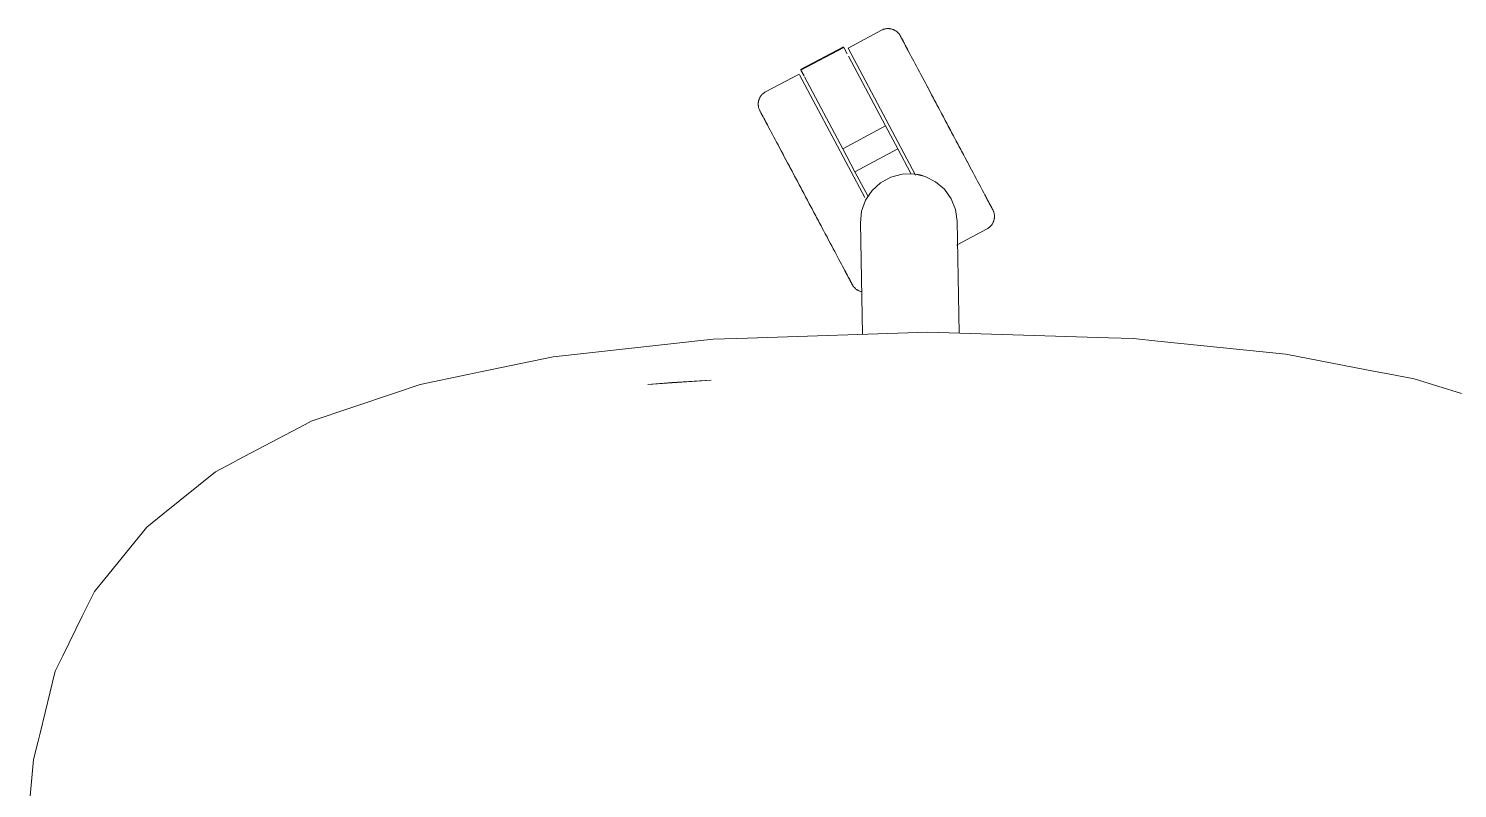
# Model space of a CAD drawing. Header units: millimetres. Extents: x 155927 to 317870, y -36033 to 97293.
# Drawn here: x 169696.3 to 170109.4, y 16805.2 to 17024.8 of the extents above; entities that cross this region are included whole.
import ezdxf

# ---------------------------------------------------------------- set-up
doc = ezdxf.new("R2010")
doc.units = ezdxf.units.MM
doc.header["$MEASUREMENT"] = 0
doc.layers.add('G-IMPT', color=8, linetype='CONTINUOUS', lineweight=9)
doc.layers.add('I-FURN', color=8, linetype='CONTINUOUS', lineweight=9)

msp = doc.modelspace()

# ---------------------------------------------------------------- linework, layer by layer
at = {"layer": 'G-IMPT'}
for p, q in [((169889.81, 16934.54), (169894.18, 16935.02)), ((169904.12, 16935.35), (169894.18, 16935.02)), ((169904.12, 16935.35), (169956.3, 16937.05)), ((169956.3, 16937.05), (170008.47, 16935.43)), ((170008.47, 16935.43), (170015.72, 16935.21)), ((170022.79, 16934.48), (170015.72, 16935.21)), ((169889.81, 16934.54), (169852.36, 16930.41)), ((170059.78, 16930.66), (170022.79, 16934.48)), ((169827, 16925.58), (169847.94, 16929.93)), ((169847.94, 16929.93), (169852.36, 16930.41)), ((170059.78, 16930.66), (170060.25, 16930.57)), ((170085.62, 16925.7), (170060.25, 16930.57)), ((169823.32, 16924.81), (169809.5, 16921.94)), ((169827, 16925.58), (169823.32, 16924.81)), ((169893.64, 16923.14), (169875.36, 16921.9)), ((169875.36, 16921.9), (169882.31, 16922.51)), ((169893.64, 16923.14), (169882.31, 16922.51)), ((170085.62, 16925.7), (170089.29, 16925)), ((170096.89, 16923.54), (170089.29, 16925)), ((170110.5, 16919.35), (170096.89, 16923.54)), ((169802.06, 16919.43), (169777.97, 16911.28)), ((169802.06, 16919.43), (169809.5, 16921.94)), ((169756.81, 16900.1), (169776.31, 16910.4)), ((169776.31, 16910.4), (169777.97, 16911.28)), ((169750.3, 16896.67), (169755.43, 16899.38)), ((169756.81, 16900.1), (169755.43, 16899.38)), ((169750.3, 16896.67), (169735.16, 16884.46)), ((169730.5, 16880.7), (169735.16, 16884.46)), ((169718.33, 16865.75), (169730.5, 16880.7)), ((169718.33, 16865.75), (169715.36, 16862.1)), ((169715.36, 16862.1), (169711.83, 16854.94)), ((169706.19, 16843.47), (169711.83, 16854.94)), ((169706.19, 16843.47), (169704.04, 16839.1)), ((169704.04, 16839.1), (169699.63, 16821.16)), ((169699.63, 16821.16), (169699.05, 16818.79)), ((169697.75, 16813.5), (169699.05, 16818.79)), ((169696.31, 16797.62), (169697.75, 16813.5))]:
    msp.add_line(p, q, dxfattribs=at)
at = {"layer": 'I-FURN'}
for p, q in [((169942.87, 17024.31), (169933.19, 17019.16)), ((169942.87, 17024.31), (169943.02, 17024.39)), ((169943.02, 17024.39), (169943.16, 17024.45)), ((169943.16, 17024.45), (169943.31, 17024.52)), ((169943.31, 17024.52), (169943.46, 17024.57)), ((169943.46, 17024.57), (169943.62, 17024.62)), ((169943.62, 17024.62), (169943.77, 17024.66)), ((169943.77, 17024.66), (169943.93, 17024.7)), ((169943.93, 17024.7), (169944.09, 17024.73)), ((169944.09, 17024.73), (169944.25, 17024.75)), ((169944.25, 17024.75), (169944.41, 17024.77)), ((169944.41, 17024.77), (169944.57, 17024.78)), ((169944.57, 17024.78), (169944.73, 17024.79)), ((169944.73, 17024.79), (169944.89, 17024.78)), ((169944.89, 17024.78), (169945.05, 17024.78)), ((169945.05, 17024.78), (169945.21, 17024.76)), ((169945.21, 17024.76), (169945.37, 17024.74)), ((169945.37, 17024.74), (169945.53, 17024.71)), ((169945.53, 17024.71), (169945.69, 17024.68)), ((169945.69, 17024.68), (169945.84, 17024.64)), ((169945.84, 17024.64), (169946, 17024.59)), ((169946, 17024.59), (169946.15, 17024.54)), ((169946.15, 17024.54), (169946.3, 17024.48)), ((169946.3, 17024.48), (169946.45, 17024.42)), ((169946.45, 17024.42), (169946.59, 17024.35)), ((169946.59, 17024.35), (169946.74, 17024.27)), ((169946.74, 17024.27), (169946.87, 17024.19)), ((169946.87, 17024.19), (169947.01, 17024.1)), ((169947.01, 17024.1), (169947.14, 17024.01)), ((169947.14, 17024.01), (169947.27, 17023.91)), ((169947.27, 17023.91), (169947.39, 17023.81)), ((169947.39, 17023.81), (169947.51, 17023.7)), ((169947.51, 17023.7), (169947.63, 17023.59)), ((169947.63, 17023.59), (169947.74, 17023.47)), ((169947.74, 17023.47), (169947.85, 17023.35)), ((169947.85, 17023.35), (169947.95, 17023.23)), ((169947.95, 17023.23), (169948.05, 17023.1)), ((169948.05, 17023.1), (169948.14, 17022.96)), ((169948.14, 17022.96), (169948.22, 17022.83)), ((169948.22, 17022.83), (169948.3, 17022.69)), ((169948.3, 17022.69), (169948.32, 17022.65)), ((169948.32, 17022.65), (169948.33, 17022.63)), ((169948.33, 17022.64), (169948.32, 17022.65)), ((169948.35, 17022.6), (169948.33, 17022.64)), ((169948.33, 17022.63), (169948.36, 17022.57)), ((169948.39, 17022.52), (169948.35, 17022.6)), ((169948.36, 17022.57), (169948.42, 17022.47)), ((169948.46, 17022.4), (169948.39, 17022.52)), ((169948.42, 17022.47), (169948.49, 17022.33)), ((169948.54, 17022.24), (169948.46, 17022.4)), ((169948.49, 17022.33), (169948.59, 17022.15)), ((169948.65, 17022.03), (169948.54, 17022.24)), ((169948.59, 17022.15), (169948.71, 17021.93)), ((169948.78, 17021.79), (169948.65, 17022.03)), ((169948.71, 17021.93), (169948.84, 17021.67)), ((169948.93, 17021.51), (169948.78, 17021.79)), ((169948.84, 17021.67), (169949, 17021.37)), ((169931.86, 17019.52), (169919.5, 17012.95)), ((169919.59, 17012.78), (169931.96, 17019.35)), ((169931.96, 17019.35), (169932.96, 17017.46)), ((169933.19, 17019.16), (169952.71, 16982.45)), ((169949.09, 17021.2), (169948.93, 17021.51)), ((169949, 17021.37), (169949.18, 17021.04)), ((169949.28, 17020.84), (169949.09, 17021.2)), ((169949.18, 17021.04), (169949.38, 17020.66)), ((169949.49, 17020.45), (169949.28, 17020.84)), ((169949.38, 17020.66), (169949.6, 17020.25)), ((169949.72, 17020.02), (169949.49, 17020.45)), ((169949.6, 17020.25), (169949.83, 17019.81)), ((169949.97, 17019.55), (169949.72, 17020.02)), ((169949.83, 17019.81), (169950.09, 17019.33)), ((169950.24, 17019.05), (169949.97, 17019.55)), ((169950.09, 17019.33), (169950.36, 17018.81)), ((169950.52, 17018.52), (169950.24, 17019.05)), ((169950.36, 17018.81), (169950.66, 17018.26)), ((169950.82, 17017.95), (169950.52, 17018.52)), ((169950.66, 17018.26), (169950.97, 17017.67)), ((169951.14, 17017.34), (169950.82, 17017.95)), ((169933.32, 17016.78), (169944.03, 16996.64)), ((169951.48, 17016.71), (169951.14, 17017.34)), ((169951.83, 17016.05), (169951.48, 17016.71)), ((169952.2, 17015.35), (169951.83, 17016.05)), ((169952.59, 17014.63), (169952.2, 17015.35)), ((169952.98, 17013.88), (169952.59, 17014.63)), ((169953.4, 17013.11), (169952.98, 17013.88)), ((169919.06, 17011.65), (169909.37, 17006.5)), ((169919.2, 17011.39), (169938.03, 16975.97)), ((169920.47, 17011.13), (169919.59, 17012.78)), ((169931.67, 16990.07), (169920.6, 17010.88)), ((169953.82, 17012.3), (169953.4, 17013.11)), ((169954.26, 17011.48), (169953.82, 17012.3)), ((169954.71, 17010.63), (169954.26, 17011.48)), ((169955.17, 17009.77), (169954.71, 17010.63)), ((169955.64, 17008.88), (169955.17, 17009.77)), ((169907.83, 17005.06), (169907.92, 17005.19)), ((169907.92, 17005.19), (169908.01, 17005.32)), ((169908.01, 17005.32), (169908.11, 17005.45)), ((169908.11, 17005.45), (169908.21, 17005.58)), ((169908.21, 17005.58), (169908.32, 17005.7)), ((169908.32, 17005.7), (169908.43, 17005.81)), ((169908.43, 17005.81), (169908.55, 17005.92)), ((169908.55, 17005.92), (169908.67, 17006.03)), ((169908.67, 17006.03), (169908.8, 17006.13)), ((169908.8, 17006.13), (169908.93, 17006.23)), ((169908.93, 17006.23), (169909.06, 17006.32)), ((169909.06, 17006.32), (169909.19, 17006.4)), ((169909.19, 17006.4), (169909.33, 17006.48)), ((169909.33, 17006.48), (169909.37, 17006.5)), ((169956.13, 17007.97), (169955.64, 17008.88)), ((169955.86, 17008.46), (169956.35, 17007.55)), ((169956.62, 17007.05), (169956.13, 17007.97)), ((169956.35, 17007.55), (169956.84, 17006.62)), ((169957.11, 17006.11), (169956.62, 17007.05)), ((169956.84, 17006.62), (169957.35, 17005.68)), ((169957.62, 17005.16), (169957.11, 17006.11)), ((169957.35, 17005.68), (169957.86, 17004.72)), ((169958.13, 17004.2), (169957.62, 17005.16)), ((169907.24, 17003.07), (169907.25, 17003.23)), ((169907.24, 17002.91), (169907.24, 17003.07)), ((169907.24, 17002.75), (169907.24, 17002.91)), ((169907.25, 17002.59), (169907.24, 17002.75)), ((169907.25, 17003.23), (169907.26, 17003.39)), ((169907.27, 17002.43), (169907.25, 17002.59)), ((169907.26, 17003.39), (169907.28, 17003.55)), ((169907.29, 17002.27), (169907.27, 17002.43)), ((169907.28, 17003.55), (169907.31, 17003.71)), ((169907.32, 17002.11), (169907.29, 17002.27)), ((169907.31, 17003.71), (169907.34, 17003.87)), ((169907.36, 17001.95), (169907.32, 17002.11)), ((169907.34, 17003.87), (169907.38, 17004.02)), ((169907.4, 17001.8), (169907.36, 17001.95)), ((169907.38, 17004.02), (169907.43, 17004.18)), ((169907.45, 17001.64), (169907.4, 17001.8)), ((169907.43, 17004.18), (169907.48, 17004.33)), ((169907.51, 17001.49), (169907.45, 17001.64)), ((169907.48, 17004.33), (169907.54, 17004.48)), ((169907.57, 17001.34), (169907.51, 17001.49)), ((169907.54, 17004.48), (169907.6, 17004.63)), ((169907.63, 17001.2), (169907.57, 17001.34)), ((169907.6, 17004.63), (169907.67, 17004.77)), ((169907.71, 17001.05), (169907.63, 17001.2)), ((169907.67, 17004.77), (169907.75, 17004.92)), ((169907.73, 17001.01), (169907.71, 17001.05)), ((169907.71, 17001.05), (169907.71, 17001.05)), ((169907.71, 17001.05), (169907.72, 17001.03)), ((169907.72, 17001.03), (169907.75, 17000.97)), ((169907.78, 17000.92), (169907.73, 17001.01)), ((169907.75, 17004.92), (169907.83, 17005.06)), ((169957.86, 17004.72), (169958.37, 17003.75)), ((169958.65, 17003.22), (169958.13, 17004.2)), ((169958.37, 17003.75), (169958.89, 17002.77)), ((169959.17, 17002.24), (169958.65, 17003.22)), ((169958.89, 17002.77), (169959.42, 17001.78)), ((169959.7, 17001.25), (169959.17, 17002.24)), ((169959.42, 17001.78), (169959.94, 17000.79)), ((169960.23, 17000.25), (169959.7, 17001.25)), ((169907.75, 17000.97), (169907.8, 17000.87)), ((169907.84, 17000.8), (169907.78, 17000.92)), ((169907.8, 17000.87), (169907.88, 17000.73)), ((169907.93, 17000.64), (169907.84, 17000.8)), ((169907.88, 17000.73), (169907.97, 17000.55)), ((169908.03, 17000.44), (169907.93, 17000.64)), ((169907.97, 17000.55), (169908.09, 17000.33)), ((169908.16, 17000.2), (169908.03, 17000.44)), ((169908.09, 17000.33), (169908.23, 17000.07)), ((169908.31, 16999.92), (169908.16, 17000.2)), ((169908.23, 17000.07), (169908.39, 16999.78)), ((169908.48, 16999.6), (169908.31, 16999.92)), ((169908.39, 16999.78), (169908.56, 16999.44)), ((169908.67, 16999.24), (169908.48, 16999.6)), ((169908.56, 16999.44), (169908.76, 16999.07)), ((169908.88, 16998.85), (169908.67, 16999.24)), ((169908.76, 16999.07), (169908.98, 16998.66)), ((169909.11, 16998.42), (169908.88, 16998.85)), ((169908.98, 16998.66), (169909.22, 16998.21)), ((169909.35, 16997.96), (169909.11, 16998.42)), ((169909.22, 16998.21), (169909.47, 16997.73)), ((169909.62, 16997.46), (169909.35, 16997.96)), ((169909.47, 16997.73), (169909.75, 16997.21)), ((169909.9, 16996.92), (169909.62, 16997.46)), ((169909.75, 16997.21), (169910.04, 16996.66)), ((169910.21, 16996.35), (169909.9, 16996.92)), ((169959.94, 17000.79), (169960.48, 16999.79)), ((169960.76, 16999.25), (169960.23, 17000.25)), ((169960.48, 16999.79), (169961.01, 16998.79)), ((169961.3, 16998.25), (169960.76, 16999.25)), ((169961.01, 16998.79), (169961.54, 16997.78)), ((169961.83, 16997.24), (169961.3, 16998.25)), ((169961.54, 16997.78), (169962.08, 16996.78)), ((169962.37, 16996.23), (169961.83, 16997.24)), ((169910.04, 16996.66), (169910.35, 16996.08)), ((169910.35, 16996.08), (169910.68, 16995.46)), ((169910.68, 16995.46), (169911.02, 16994.81)), ((169911.02, 16994.81), (169911.38, 16994.14)), ((169911.38, 16994.14), (169911.76, 16993.43)), ((169911.76, 16993.43), (169912.15, 16992.69)), ((169931.67, 16990.07), (169944.03, 16996.64)), ((169944.03, 16996.64), (169947.56, 16990)), ((169962.08, 16996.78), (169962.61, 16995.77)), ((169962.9, 16995.23), (169962.37, 16996.23)), ((169962.61, 16995.77), (169963.14, 16994.77)), ((169963.43, 16994.23), (169962.9, 16995.23)), ((169963.14, 16994.77), (169963.67, 16993.77)), ((169963.96, 16993.24), (169963.43, 16994.23)), ((169963.67, 16993.77), (169964.2, 16992.78)), ((169964.48, 16992.25), (169963.96, 16993.24)), ((169964.2, 16992.78), (169964.72, 16991.8)), ((169912.15, 16992.69), (169912.56, 16991.93)), ((169912.56, 16991.93), (169912.98, 16991.14)), ((169912.98, 16991.14), (169913.41, 16990.33)), ((169913.41, 16990.33), (169913.85, 16989.5)), ((169914.1, 16989.04), (169913.65, 16989.88)), ((169913.85, 16989.5), (169914.31, 16988.64)), ((169914.56, 16988.17), (169914.1, 16989.04)), ((169914.31, 16988.64), (169914.77, 16987.76)), ((169935.2, 16983.43), (169931.67, 16990.07)), ((169935.2, 16983.43), (169947.56, 16990)), ((169947.56, 16990), (169951.36, 16982.86)), ((169965.01, 16991.27), (169964.48, 16992.25)), ((169964.72, 16991.8), (169965.24, 16990.83)), ((169965.52, 16990.3), (169965.01, 16991.27)), ((169965.24, 16990.83), (169965.76, 16989.86)), ((169966.03, 16989.35), (169965.52, 16990.3)), ((169965.76, 16989.86), (169966.26, 16988.91)), ((169966.53, 16988.4), (169966.03, 16989.35)), ((169966.26, 16988.91), (169966.76, 16987.97)), ((169915.03, 16987.28), (169914.56, 16988.17)), ((169914.77, 16987.76), (169915.25, 16986.87)), ((169915.51, 16986.38), (169915.03, 16987.28)), ((169915.25, 16986.87), (169915.73, 16985.95)), ((169916, 16985.45), (169915.51, 16986.38)), ((169915.73, 16985.95), (169916.23, 16985.02)), ((169916.5, 16984.52), (169916, 16985.45)), ((169916.23, 16985.02), (169916.73, 16984.08)), ((169917.01, 16983.56), (169916.5, 16984.52)), ((169967.03, 16987.47), (169966.53, 16988.4)), ((169966.76, 16987.97), (169967.25, 16987.05)), ((169967.51, 16986.56), (169967.03, 16987.47)), ((169967.25, 16987.05), (169967.73, 16986.14)), ((169967.99, 16985.66), (169967.51, 16986.56)), ((169967.73, 16986.14), (169968.2, 16985.26)), ((169968.45, 16984.79), (169967.99, 16985.66)), ((169968.2, 16985.26), (169968.66, 16984.39)), ((169968.91, 16983.93), (169968.45, 16984.79)), ((169916.73, 16984.08), (169917.24, 16983.12)), ((169917.52, 16982.6), (169917.01, 16983.56)), ((169917.24, 16983.12), (169917.76, 16982.15)), ((169918.04, 16981.63), (169917.52, 16982.6)), ((169917.76, 16982.15), (169918.28, 16981.18)), ((169918.56, 16980.64), (169918.04, 16981.63)), ((169918.28, 16981.18), (169918.8, 16980.19)), ((169919.09, 16979.65), (169918.56, 16980.64)), ((169939, 16976.28), (169935.2, 16983.43)), ((169942.62, 16980.24), (169945.58, 16981.86)), ((169945.58, 16981.86), (169948.84, 16982.73)), ((169948.84, 16982.73), (169952.22, 16982.79)), ((169952.22, 16982.79), (169955.51, 16982.04)), ((169955.51, 16982.04), (169958.52, 16980.52)), ((169958.52, 16980.52), (169961.08, 16978.33)), ((169968.66, 16984.39), (169969.12, 16983.54)), ((169969.35, 16983.09), (169968.91, 16983.93)), ((169969.79, 16982.28), (169969.35, 16983.09)), ((169970.2, 16981.49), (169969.79, 16982.28)), ((169970.61, 16980.73), (169970.2, 16981.49)), ((169971, 16980), (169970.61, 16980.73)), ((169918.8, 16980.19), (169919.33, 16979.19)), ((169919.62, 16978.66), (169919.09, 16979.65)), ((169919.33, 16979.19), (169919.86, 16978.19)), ((169920.15, 16977.65), (169919.62, 16978.66)), ((169919.86, 16978.19), (169920.39, 16977.19)), ((169920.68, 16976.65), (169920.15, 16977.65)), ((169920.39, 16977.19), (169920.93, 16976.19)), ((169921.22, 16975.64), (169920.68, 16976.65)), ((169938.27, 16975.15), (169940.14, 16977.96)), ((169940.14, 16977.96), (169942.62, 16980.24)), ((169961.08, 16978.33), (169963.05, 16975.59)), ((169971.38, 16979.29), (169971, 16980)), ((169971.74, 16978.61), (169971.38, 16979.29)), ((169972.08, 16977.97), (169971.74, 16978.61)), ((169972.41, 16977.35), (169972.08, 16977.97)), ((169972.72, 16976.76), (169972.41, 16977.35)), ((169972.55, 16977.08), (169972.86, 16976.51)), ((169973.01, 16976.21), (169972.72, 16976.76)), ((169972.86, 16976.51), (169973.14, 16975.97)), ((169973.29, 16975.7), (169973.01, 16976.21)), ((169920.93, 16976.19), (169921.46, 16975.18)), ((169921.75, 16974.64), (169921.22, 16975.64)), ((169921.46, 16975.18), (169922, 16974.18)), ((169922.28, 16973.64), (169921.75, 16974.64)), ((169922, 16974.18), (169922.53, 16973.18)), ((169922.82, 16972.64), (169922.28, 16973.64)), ((169922.53, 16973.18), (169923.06, 16972.18)), ((169923.34, 16971.64), (169922.82, 16972.64)), ((169923.06, 16972.18), (169923.59, 16971.19)), ((169937.13, 16971.98), (169938.27, 16975.15)), ((169963.05, 16975.59), (169964.3, 16972.45)), ((169964.3, 16972.45), (169964.76, 16969.11)), ((169973.14, 16975.97), (169973.41, 16975.47)), ((169973.54, 16975.21), (169973.29, 16975.7)), ((169973.41, 16975.47), (169973.65, 16975)), ((169973.78, 16974.77), (169973.54, 16975.21)), ((169973.65, 16975), (169973.88, 16974.57)), ((169974, 16974.36), (169973.78, 16974.77)), ((169973.88, 16974.57), (169974.09, 16974.18)), ((169974.2, 16973.99), (169974, 16974.36)), ((169974.09, 16974.18), (169974.28, 16973.83)), ((169974.38, 16973.65), (169974.2, 16973.99)), ((169974.28, 16973.83), (169974.45, 16973.51)), ((169974.53, 16973.35), (169974.38, 16973.65)), ((169974.45, 16973.51), (169974.6, 16973.23)), ((169974.67, 16973.09), (169974.53, 16973.35)), ((169974.6, 16973.23), (169974.73, 16972.99)), ((169974.79, 16972.87), (169974.67, 16973.09)), ((169974.73, 16972.99), (169974.83, 16972.79)), ((169974.88, 16972.69), (169974.79, 16972.87)), ((169974.83, 16972.79), (169974.92, 16972.63)), ((169974.96, 16972.55), (169974.88, 16972.69)), ((169974.92, 16972.63), (169974.98, 16972.5)), ((169975.01, 16972.45), (169974.96, 16972.55)), ((169974.98, 16972.5), (169975.03, 16972.42)), ((169975.04, 16972.39), (169975.01, 16972.45)), ((169975.03, 16972.42), (169975.05, 16972.38)), ((169975.05, 16972.37), (169975.04, 16972.39)), ((169975.05, 16972.38), (169975.05, 16972.37)), ((169975.05, 16972.37), (169975.13, 16972.23)), ((169975.13, 16972.23), (169975.19, 16972.08)), ((169975.19, 16972.08), (169975.25, 16971.93)), ((169923.87, 16970.66), (169923.34, 16971.64)), ((169923.59, 16971.19), (169924.11, 16970.2)), ((169924.39, 16969.68), (169923.87, 16970.66)), ((169924.11, 16970.2), (169924.63, 16969.23)), ((169924.9, 16968.71), (169924.39, 16969.68)), ((169924.63, 16969.23), (169925.14, 16968.27)), ((169925.41, 16967.75), (169924.9, 16968.71)), ((169925.14, 16968.27), (169925.65, 16967.31)), ((169936.78, 16968.62), (169937.13, 16971.98)), ((169937.34, 16936.43), (169936.78, 16968.62)), ((169964.76, 16969.11), (169965.33, 16936.77)), ((169974.65, 16967.97), (169974.55, 16967.85)), ((169974.75, 16968.1), (169974.65, 16967.97)), ((169974.84, 16968.24), (169974.75, 16968.1)), ((169974.93, 16968.37), (169974.84, 16968.24)), ((169975.01, 16968.51), (169974.93, 16968.37)), ((169975.09, 16968.65), (169975.01, 16968.51)), ((169975.16, 16968.8), (169975.09, 16968.65)), ((169975.22, 16968.94), (169975.16, 16968.8)), ((169975.28, 16969.09), (169975.22, 16968.94)), ((169975.25, 16971.93), (169975.31, 16971.78)), ((169975.33, 16969.25), (169975.28, 16969.09)), ((169975.31, 16971.78), (169975.36, 16971.63)), ((169975.38, 16969.4), (169975.33, 16969.25)), ((169975.36, 16971.63), (169975.4, 16971.47)), ((169975.42, 16969.56), (169975.38, 16969.4)), ((169975.4, 16971.47), (169975.44, 16971.32)), ((169975.45, 16969.72), (169975.42, 16969.56)), ((169975.44, 16971.32), (169975.47, 16971.16)), ((169975.48, 16969.87), (169975.45, 16969.72)), ((169975.47, 16971.16), (169975.49, 16971)), ((169975.5, 16970.03), (169975.48, 16969.87)), ((169975.49, 16971), (169975.51, 16970.84)), ((169975.52, 16970.19), (169975.5, 16970.03)), ((169975.51, 16970.84), (169975.52, 16970.68)), ((169975.52, 16970.68), (169975.53, 16970.52)), ((169975.53, 16970.52), (169975.52, 16970.36)), ((169975.52, 16970.36), (169975.52, 16970.19)), ((169925.92, 16966.81), (169925.41, 16967.75)), ((169925.65, 16967.31), (169926.14, 16966.38)), ((169926.41, 16965.88), (169925.92, 16966.81)), ((169926.14, 16966.38), (169926.63, 16965.45)), ((169926.9, 16964.96), (169926.41, 16965.88)), ((169926.63, 16965.45), (169927.12, 16964.55)), ((169927.12, 16964.55), (169927.59, 16963.66)), ((169964.55, 16962.22), (169973.39, 16966.92)), ((169973.43, 16966.94), (169973.39, 16966.92)), ((169973.57, 16967.02), (169973.43, 16966.94)), ((169973.7, 16967.11), (169973.57, 16967.02)), ((169973.84, 16967.2), (169973.7, 16967.11)), ((169973.96, 16967.3), (169973.84, 16967.2)), ((169974.09, 16967.4), (169973.96, 16967.3)), ((169974.21, 16967.5), (169974.09, 16967.4)), ((169974.33, 16967.62), (169974.21, 16967.5)), ((169974.44, 16967.73), (169974.33, 16967.62)), ((169974.55, 16967.85), (169974.44, 16967.73)), ((169927.59, 16963.66), (169928.05, 16962.79)), ((169928.05, 16962.79), (169928.5, 16961.95)), ((169928.5, 16961.95), (169928.94, 16961.12)), ((169928.94, 16961.12), (169929.36, 16960.32)), ((169929.36, 16960.32), (169929.78, 16959.55)), ((169929.78, 16959.55), (169930.18, 16958.8)), ((169930.18, 16958.8), (169930.56, 16958.07)), ((169930.56, 16958.07), (169930.93, 16957.38)), ((169930.93, 16957.38), (169931.28, 16956.72)), ((169931.28, 16956.72), (169931.62, 16956.08)), ((169931.62, 16956.08), (169931.94, 16955.48)), ((169932.1, 16955.17), (169931.85, 16955.64)), ((169931.94, 16955.48), (169932.24, 16954.91)), ((169932.4, 16954.62), (169932.1, 16955.17)), ((169932.24, 16954.91), (169932.53, 16954.38)), ((169932.67, 16954.1), (169932.4, 16954.62)), ((169932.53, 16954.38), (169932.79, 16953.87)), ((169932.93, 16953.62), (169932.67, 16954.1)), ((169932.79, 16953.87), (169933.04, 16953.41)), ((169933.17, 16953.17), (169932.93, 16953.62)), ((169933.04, 16953.41), (169933.27, 16952.98)), ((169933.38, 16952.76), (169933.17, 16953.17)), ((169933.27, 16952.98), (169933.48, 16952.59)), ((169933.58, 16952.39), (169933.38, 16952.76)), ((169933.48, 16952.59), (169933.67, 16952.23)), ((169933.76, 16952.05), (169933.58, 16952.39)), ((169933.67, 16952.23), (169933.83, 16951.91)), ((169933.92, 16951.76), (169933.76, 16952.05)), ((169933.83, 16951.91), (169933.98, 16951.63)), ((169934.05, 16951.5), (169933.92, 16951.76)), ((169933.98, 16951.63), (169934.11, 16951.39)), ((169934.17, 16951.28), (169934.05, 16951.5)), ((169934.11, 16951.39), (169934.22, 16951.19)), ((169934.27, 16951.1), (169934.17, 16951.28)), ((169934.22, 16951.19), (169934.3, 16951.03)), ((169934.34, 16950.96), (169934.27, 16951.1)), ((169934.3, 16951.03), (169934.37, 16950.91)), ((169934.4, 16950.86), (169934.34, 16950.96)), ((169934.37, 16950.91), (169934.41, 16950.83)), ((169934.43, 16950.8), (169934.4, 16950.86)), ((169934.41, 16950.83), (169934.43, 16950.78)), ((169934.44, 16950.78), (169934.43, 16950.8)), ((169934.43, 16950.78), (169934.44, 16950.78)), ((169934.46, 16950.74), (169934.44, 16950.78)), ((169934.54, 16950.6), (169934.46, 16950.74)), ((169934.62, 16950.46), (169934.54, 16950.6)), ((169934.72, 16950.33), (169934.62, 16950.46)), ((169934.81, 16950.2), (169934.72, 16950.33)), ((169934.91, 16950.08), (169934.81, 16950.2)), ((169935.02, 16949.95), (169934.91, 16950.08)), ((169935.13, 16949.84), (169935.02, 16949.95)), ((169935.25, 16949.72), (169935.13, 16949.84)), ((169935.37, 16949.62), (169935.25, 16949.72)), ((169935.49, 16949.51), (169935.37, 16949.62)), ((169935.62, 16949.42), (169935.49, 16949.51)), ((169935.75, 16949.32), (169935.62, 16949.42)), ((169935.89, 16949.24), (169935.75, 16949.32)), ((169936.02, 16949.16), (169935.89, 16949.24)), ((169936.17, 16949.08), (169936.02, 16949.16)), ((169936.31, 16949.01), (169936.17, 16949.08)), ((169936.46, 16948.94), (169936.31, 16949.01)), ((169936.61, 16948.89), (169936.46, 16948.94)), ((169936.76, 16948.83), (169936.61, 16948.89)), ((169936.92, 16948.79), (169936.76, 16948.83)), ((169937.07, 16948.75), (169936.92, 16948.79))]:
    msp.add_line(p, q, dxfattribs=at)
msp.add_arc((169950.77, 16969.05), 13.81, 72.664, 77.6527, dxfattribs=at)
msp.add_open_spline([(169953.13, 16982.66), (169953.57, 16982.59), (169953.99, 16982.49), (169954.41, 16982.37)], degree=3, dxfattribs=at)

doc.saveas('drawing.dxf')
